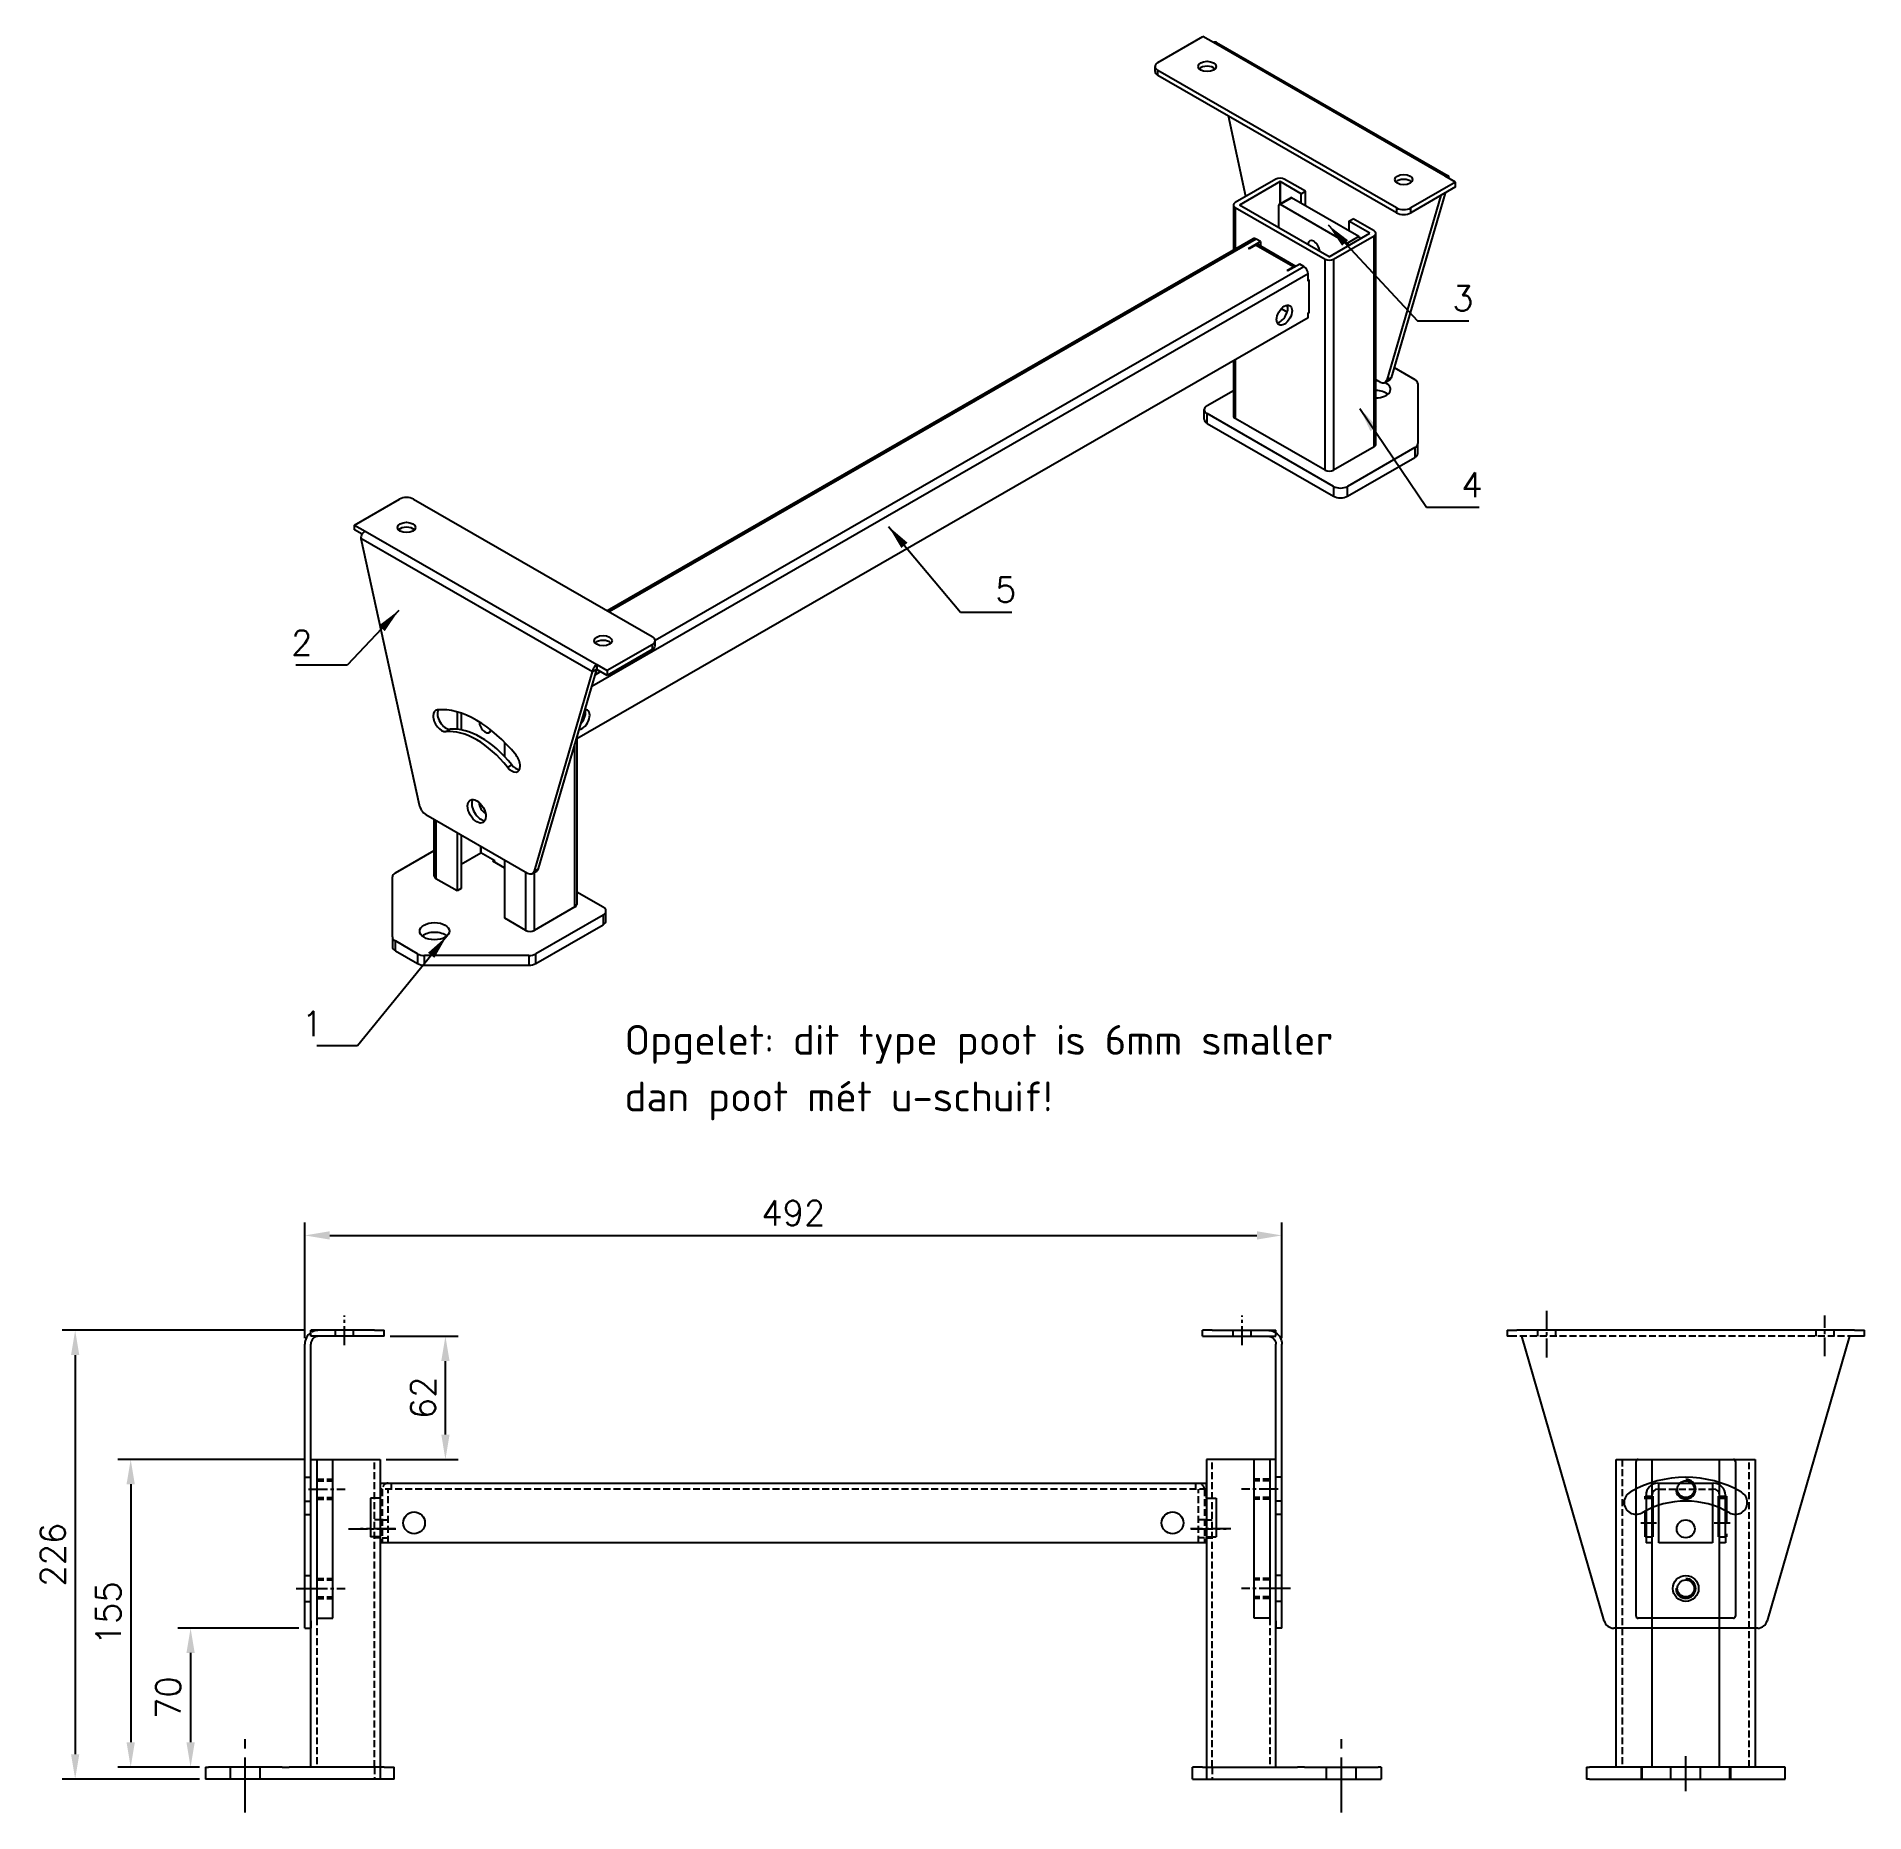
# Model space of a CAD drawing. Extents: x 2413 to 3333, y 1281 to 2175.
import ezdxf

# ---------------------------------------------------------------- set-up
doc = ezdxf.new("R2010")
doc.units = 0
doc.header["$LTSCALE"] = 0.5
doc.linetypes.add('Aslijn', pattern=[28.575, 19.05, -3.175, 3.175, -3.175])
doc.linetypes.add('Streeplijn', pattern=[10, 7, -3])
doc.layers.get('0').update_dxf_attribs({"linetype": 'CONTINUOUS'})
doc.layers.get('DEFPOINTS').update_dxf_attribs({"linetype": 'CONTINUOUS'})
for name, color, linetype in [('70VOL', 5, 'CONTINUOUS'), ('draadlat', 212, 'CONTINUOUS'), ('dwarsprofiel', 42, 'CONTINUOUS'), ('pootbeen', 75, 'CONTINUOUS'), ('scharnierplaat', 232, 'CONTINUOUS')]:
    doc.layers.add(name, color=color, linetype=linetype)
doc.styles.add('ISOCPEUR', font='isocpeur.ttf')
doc.styles.add('ROMANS', font='romans.shx')
doc.dimstyles.new('1_OP_05$0', dxfattribs={"dimscale": 5, "dimtxt": 2.5, "dimasz": 2.5, "dimexe": 1.3, "dimexo": 0.6, "dimgap": 1, "dimtad": 1, "dimdec": 1, "dimdsep": 46, "dimtxsty": 'ROMANS', "dimcen": -1.5, "dimclrd": 150, "dimclre": 150, "dimclrt": 5, "dimadec": 0, "dimazin": 0, "dimtfac": 1, "dimtdec": 1, "dimtmove": 0, "dimatfit": 3, "dimfxl": 0, "dimtolj": 1, "dimtzin": 0, "dimarcsym": 0})
doc.dimstyles.new('1_OP_05$7', dxfattribs={"dimscale": 5, "dimtxt": 2.5, "dimasz": 2.5, "dimexe": 1.3, "dimexo": 0.6, "dimgap": 1, "dimtad": 1, "dimdec": 1, "dimdsep": 46, "dimtxsty": 'ROMANS', "dimcen": -1.5, "dimclrd": 150, "dimclre": 150, "dimclrt": 5, "dimadec": 0, "dimazin": 0, "dimtfac": 1, "dimtdec": 1, "dimtmove": 0, "dimatfit": 3, "dimfxl": 0, "dimtolj": 1, "dimtzin": 0, "dimarcsym": 0})

# ---------------------------------------------------------------- blocks, each defined once
blk = doc.blocks.new('A$C4EBF2C44')
at = {"linetype": 'Aslijn'}
for p, q in [((20, 136.31), (20, 159.81)), ((160, 136.91), (160, 157.45))]:
    blk.add_line(p, q, dxfattribs=at)
for p, q in [((0, 150), (5, 150)), ((0, 150), (0, 147)), ((175, 150), (5, 150)), ((175, 150), (180, 150)), ((180, 147), (180, 150)), ((5, 147), (0, 147)), ((48.96, 3.61), (7.5, 147)), ((172.5, 147), (131.04, 3.61)), ((172.5, 147), (172.5, 147)), ((180, 147), (175, 147)), ((126.24, 0), (53.76, 0))]:
    blk.add_line(p, q)
at = {"linetype": 'Streeplijn', "ltscale": 3.628447}
for p, q in [((15.5, 147), (15.5, 150)), ((24.5, 147), (24.5, 150)), ((155.5, 150), (155.5, 147)), ((164.5, 150), (164.5, 147))]:
    blk.add_line(p, q, dxfattribs=at)
at = {"linetype": 'Streeplijn'}
blk.add_line((175, 147), (5, 147), dxfattribs=at)
blk.add_circle((90, 20), 6.5)
for centre, radius, start, end in [((90, 20), 56, 60, 120), ((65, 63.3), 6, 120, 300), ((115, 63.3), 6, 240, 60), ((90, 20), 44, 60, 120), ((53.76, 5), 5, 196.12541, 270), ((126.24, 5), 5, 270, 343.87459)]:
    blk.add_arc(centre, radius, start, end)
blk = doc.blocks.new('pootbeen 155a')
for p, q in [((53, 422.82), (53, 577.82)), ((88, 577.82), (88, 416.82)), ((0, 422.82), (1.46, 422.82)), ((0, 422.82), (0, 416.82)), ((95, 416.82), (0, 416.82)), ((38.54, 422.82), (1.46, 422.82)), ((38.54, 422.82), (42.07, 422.82)), ((90, 422.82), (42.07, 422.82)), ((90, 422.82), (95, 422.82)), ((95, 416.82), (95, 422.82))]:
    blk.add_line(p, q)
at = {"ltscale": 3.870205}
blk.add_line((53, 577.82), (88, 577.82), dxfattribs=at)
at = {"linetype": 'Streeplijn'}
for p, q in [((56, 577.82), (56, 422.82)), ((85, 422.82), (85, 577.82)), ((85, 422.82), (85, 416.82))]:
    blk.add_line(p, q, dxfattribs=at)
at = {"ltscale": 1.142718}
for p, q in [((88, 547.32), (85, 547.32)), ((88, 538.32), (85, 538.32))]:
    blk.add_line(p, q, dxfattribs=at)
at = {"linetype": 'Aslijn', "ltscale": 1.142718}
blk.add_line((95.61, 542.82), (78.08, 542.82), dxfattribs=at)
at = {"linetype": 'Aslijn', "ltscale": 2.902758}
blk.add_line((20, 400), (20, 437.17), dxfattribs=at)
at = {"linetype": 'Streeplijn', "ltscale": 2.902758}
for p, q in [((12.5, 416.82), (12.5, 422.82)), ((27.5, 416.82), (27.5, 422.82))]:
    blk.add_line(p, q, dxfattribs=at)
blk = doc.blocks.new('90-09-0500A')
for p, q in [((16, 30), (432, 30)), ((16, 30), (16, 22.5)), ((432, 30), (432, 22.5)), ((16, 22.5), (11, 22.5)), ((11, 22.5), (11, 3)), ((432, 22.5), (437, 22.5)), ((437, 22.5), (437, 3)), ((16, 3), (11, 3)), ((16, 3), (16, 0)), ((432, 0), (16, 0)), ((432, 3), (432, 0)), ((432, 3), (437, 3))]:
    blk.add_line(p, q)
at = {"linetype": 'Streeplijn'}
for p, q in [((21.5, 30), (21.5, 27)), ((426.5, 30), (426.5, 27)), ((432, 27), (16, 27)), ((17, 27), (17, 0)), ((20, 0), (20, 27)), ((428, 0), (428, 27)), ((431, 27), (431, 0)), ((17, 11.5), (20, 11.5)), ((431, 11.5), (428, 11.5)), ((17, 2.5), (20, 2.5)), ((431, 2.5), (428, 2.5))]:
    blk.add_line(p, q, dxfattribs=at)
at = {"linetype": 'Aslijn'}
for p, q in [((0, 7), (23.97, 7)), ((444.35, 7), (424.04, 7))]:
    blk.add_line(p, q, dxfattribs=at)
for centre in [(33, 10), (415, 10), (415, 10)]:
    blk.add_circle(centre, 5.5)
at = {"linetype": 'Streeplijn'}
for centre, start, end in [((20, 27), 90, 180), ((428, 27), 0, 90)]:
    blk.add_arc(centre, 3, start, end, dxfattribs=at)
blk = doc.blocks.new('pootbeen 155B')
for p, q in [((15, 412.1), (15, 567.1)), ((33, 567.1), (33, 412.1)), ((67, 412.1), (67, 567.1)), ((85, 567.1), (85, 412.1)), ((33, 548.6), (33.5, 548.6)), ((33.5, 548.6), (33.5, 528.1)), ((66.5, 528.1), (66.5, 548.6)), ((66.5, 548.6), (67, 548.6)), ((33.5, 528.1), (33, 528.1)), ((67, 528.1), (66.5, 528.1)), ((0, 412.1), (1.46, 412.1)), ((0, 412.1), (0, 406.1)), ((1.46, 406.1), (0, 406.1)), ((100, 412.1), (1.46, 412.1)), ((1.46, 406.1), (100, 406.1)), ((100, 406.1), (100, 412.1))]:
    blk.add_line(p, q)
at = {"ltscale": 3.655324}
blk.add_line((15, 567.1), (85, 567.1), dxfattribs=at)
at = {"linetype": 'Streeplijn'}
for p, q in [((18, 567.1), (18, 412.1)), ((82, 412.1), (82, 567.1))]:
    blk.add_line(p, q, dxfattribs=at)
at = {"linetype": 'Streeplijn', "ltscale": 3.789711}
for p, q in [((29.5, 528.1), (29.5, 548.6)), ((70.5, 548.6), (70.5, 528.1))]:
    blk.add_line(p, q, dxfattribs=at)
at = {"linetype": 'Streeplijn', "ltscale": 1.333188}
for p, q in [((29.5, 548.6), (33, 548.6)), ((67, 548.6), (70.5, 548.6))]:
    blk.add_line(p, q, dxfattribs=at)
at = {"linetype": 'Streeplijn', "ltscale": 0.19037}
for p, q in [((30, 528.1), (29.5, 528.1)), ((70.5, 528.1), (70, 528.1))]:
    blk.add_line(p, q, dxfattribs=at)
at = {"linetype": 'Streeplijn', "ltscale": 1.142718}
for p, q in [((30, 528.1), (33, 528.1)), ((67, 528.1), (70, 528.1))]:
    blk.add_line(p, q, dxfattribs=at)
at = {"linetype": 'Aslijn', "ltscale": 2.902758}
blk.add_line((50, 400), (50, 417.57), dxfattribs=at)
at = {"linetype": 'Streeplijn', "ltscale": 2.902758}
for p, q in [((27.5, 412.1), (27.5, 406.1)), ((28, 406.1), (28, 412.1)), ((42.5, 406.1), (42.5, 412.1)), ((57.5, 406.1), (57.5, 412.1)), ((72, 412.1), (72, 406.1)), ((72.5, 412.1), (72.5, 406.1))]:
    blk.add_line(p, q, dxfattribs=at)
at = {"ltscale": 3.419731}
blk.add_circle((50, 532.1), 4.5, dxfattribs=at)
at = {"ltscale": 0.000498378}
for centre, start, end in [((33, 549.1), 90, 180), ((67, 549.1), 0, 90)]:
    blk.add_arc(centre, 0.001, start, end, dxfattribs=at)
blk = doc.blocks.new('A$C764925F4')
at = {"linetype": 'Aslijn'}
for p, q in [((24.4, 142.58), (24.4, 157.45)), ((0, 20), (14.18, 20))]:
    blk.add_line(p, q, dxfattribs=at)
for p, q in [((7.4, 147), (7.4, 150)), ((39.4, 150), (7.4, 150)), ((39.4, 150), (44.4, 150)), ((44.4, 147), (44.4, 150)), ((4.4, 3.61), (4.4, 143.1)), ((39.4, 147), (7.4, 147)), ((7.4, 3.61), (7.4, 143.1)), ((44.4, 147), (39.4, 147)), ((4.4, 0), (4.4, 3.61)), ((4.4, 0), (7.4, 0)), ((7.4, 3.61), (7.4, 0))]:
    blk.add_line(p, q)
at = {"linetype": 'Streeplijn', "ltscale": 3.628447}
for p, q in [((19.9, 147), (19.9, 150)), ((28.9, 147), (28.9, 150)), ((4.4, 76), (7.4, 76)), ((4.4, 64), (7.4, 64)), ((4.4, 57.3), (7.4, 57.3)), ((4.4, 26.5), (7.4, 26.5)), ((4.4, 13.5), (7.4, 13.5))]:
    blk.add_line(p, q, dxfattribs=at)
for radius, start in [(6.9, 124.41739), (3.9, 90)]:
    blk.add_arc((11.3, 143.1), radius, start, 180)
at = {"linetype": 'Streeplijn'}
blk.add_arc((11.3, 143.1), 6.9, 90, 124.41739, dxfattribs=at)
blk = doc.blocks.new('A$C03F00B1E')
at = {"ltscale": 3.732117}
for p, q in [((8.62, 30), (36.62, 30)), ((36.12, 0), (9.12, 0))]:
    blk.add_line(p, q, dxfattribs=at)
at = {"ltscale": 3.731979}
for p, q in [((9.12, 0), (9.12, 30)), ((36.12, 30), (36.12, 0))]:
    blk.add_line(p, q, dxfattribs=at)
at = {"ltscale": 0.19037}
blk.add_line((36.12, 30), (36.62, 30), dxfattribs=at)
at = {"ltscale": 3.628286}
for p, q in [((2.62, 24), (2.62, 0)), ((5.62, 24), (5.62, 0)), ((39.62, 0), (39.62, 24)), ((42.62, 3), (42.62, 24))]:
    blk.add_line(p, q, dxfattribs=at)
for p, q in [((2.62, 22.5), (5.62, 22.5)), ((39.62, 22.5), (42.62, 22.5)), ((2.62, 3), (5.62, 3)), ((39.62, 3), (42.62, 3))]:
    blk.add_line(p, q)
at = {"ltscale": 1.142337}
for p, q in [((8.62, 27), (9.12, 27)), ((36.12, 27), (36.62, 27))]:
    blk.add_line(p, q, dxfattribs=at)
at = {"linetype": 'Streeplijn'}
blk.add_line((9.12, 27), (36.12, 27), dxfattribs=at)
at = {"linetype": 'Aslijn'}
for p, q in [((0, 10), (7.94, 10)), ((37, 10), (44.94, 10))]:
    blk.add_line(p, q, dxfattribs=at)
at = {"ltscale": 1.142718}
for p, q in [((5.62, 0), (2.62, 0)), ((42.62, 0), (39.62, 0)), ((42.62, 3), (42.62, 0))]:
    blk.add_line(p, q, dxfattribs=at)
blk.add_circle((22.62, 7), 4.5)
at = {"ltscale": 3.628286}
for centre, radius, start, end in [((8.62, 24), 6, 90, 180), ((36.62, 24), 6, 0, 90), ((8.62, 24), 3, 90, 180), ((36.62, 24), 3, 0, 90)]:
    blk.add_arc(centre, radius, start, end, dxfattribs=at)
blk = doc.blocks.new('A$C72246AC3')
at = {"ltscale": 3.620644}
blk.add_line((4.17, 80), (4.17, 0), dxfattribs=at)
at = {"ltscale": 3.870343}
for p, q in [((4.17, 80), (12.17, 80)), ((4.17, 0), (12.17, 0))]:
    blk.add_line(p, q, dxfattribs=at)
at = {"ltscale": 3.59389}
blk.add_line((12.17, 0), (12.17, 80), dxfattribs=at)
at = {"linetype": 'Aslijn'}
for p, q in [((0, 65), (18.44, 65)), ((0, 15), (18.44, 15))]:
    blk.add_line(p, q, dxfattribs=at)
at = {"linetype": 'Streeplijn'}
for p, q in [((4.17, 70), (12.17, 70)), ((4.17, 69.25), (12.17, 69.25)), ((4.17, 60.75), (12.17, 60.75)), ((4.17, 60), (12.17, 60)), ((4.17, 20), (12.17, 20)), ((4.17, 19.25), (12.17, 19.25)), ((4.17, 10.75), (12.17, 10.75)), ((4.17, 10), (12.17, 10))]:
    blk.add_line(p, q, dxfattribs=at)
blk = doc.blocks.new('A$C334307B7')
at = {"ltscale": 3.59389}
for p, q in [((0, 1), (0, 79)), ((50, 79), (50, 1))]:
    blk.add_line(p, q, dxfattribs=at)
blk.add_line((1, 80), (49, 80))
at = {"ltscale": 3.572625}
blk.add_line((49, 0), (1, 0), dxfattribs=at)
for centre in [(25, 65), (25, 15)]:
    blk.add_circle(centre, 4.25)
at = {"ltscale": 0.598278}
for centre, start, end in [((1, 79), 90, 180), ((49, 79), 0, 90), ((1, 1), 180, 270), ((49, 1), 270, 0)]:
    blk.add_arc(centre, 1, start, end, dxfattribs=at)
at = {"color": 3}
for centre in [(25, 65), (25, 15)]:
    blk.add_arc(centre, 5, 180, 90, dxfattribs=at)
blk = doc.blocks.new('*D12')
at = {"layer": '70VOL', "color": 150, "lineweight": -2}
for p, q in [((2547.66, 1458.56), (2453.44, 1458.56)), ((2459.94, 1446.06), (2459.94, 1316.06)), ((2494.66, 1303.56), (2453.44, 1303.56))]:
    blk.add_line(p, q, dxfattribs=at)
at = {"layer": '70VOL', "color": 150}
for points in [[(2457.85, 1446.06), (2462.02, 1446.06), (2459.94, 1458.56)], [(2457.85, 1316.06), (2462.02, 1316.06), (2459.94, 1303.56)]]:
    blk.add_solid(points, dxfattribs=at)
at = {"layer": 'DEFPOINTS', "color": 0}
for p in [(2550.66, 1458.56), (2459.94, 1303.56), (2497.66, 1303.56)]:
    blk.add_point(p, dxfattribs=at)
at = {"layer": '70VOL', "color": 5, "insert": (2448.69, 1381.06), "char_height": 12.5, "attachment_point": 5, "rotation": 90, "style": 'ROMANS'}
blk.add_mtext('\\A1;155', dxfattribs=at)
blk = doc.blocks.new('*D13')
at = {"color": 150, "lineweight": -2}
for p, q in [((2547.66, 1519.66), (2547.66, 1577.86)), ((3039.66, 1519.66), (3039.66, 1577.86)), ((2560.16, 1571.36), (3027.16, 1571.36))]:
    blk.add_line(p, q, dxfattribs=at)
at = {"color": 150}
for points in [[(2560.16, 1573.44), (2560.16, 1569.27), (2547.66, 1571.36)], [(3027.16, 1573.44), (3027.16, 1569.27), (3039.66, 1571.36)]]:
    blk.add_solid(points, dxfattribs=at)
at = {"layer": 'DEFPOINTS', "color": 0}
for p in [(3039.66, 1571.36), (2547.66, 1516.66), (3039.66, 1516.66)]:
    blk.add_point(p, dxfattribs=at)
at = {"color": 5, "insert": (2793.66, 1582.61), "char_height": 12.5, "attachment_point": 5, "style": 'ROMANS'}
blk.add_mtext('\\A1;492', dxfattribs=at)
blk = doc.blocks.new('*D14')
at = {"color": 150, "lineweight": -2}
for p, q in [((2544.66, 1373.56), (2483.6, 1373.56)), ((2490.1, 1361.06), (2490.1, 1316.06)), ((2494.66, 1303.56), (2483.6, 1303.56))]:
    blk.add_line(p, q, dxfattribs=at)
at = {"color": 150}
for points in [[(2488.02, 1361.06), (2492.18, 1361.06), (2490.1, 1373.56)], [(2488.02, 1316.06), (2492.18, 1316.06), (2490.1, 1303.56)]]:
    blk.add_solid(points, dxfattribs=at)
at = {"layer": 'DEFPOINTS', "color": 0}
for p in [(2547.66, 1373.56), (2490.1, 1303.56), (2497.66, 1303.56)]:
    blk.add_point(p, dxfattribs=at)
at = {"color": 5, "insert": (2478.85, 1338.56), "char_height": 12.5, "attachment_point": 5, "rotation": 90, "style": 'ROMANS'}
blk.add_mtext('\\A1;70', dxfattribs=at)
blk = doc.blocks.new('*D15')
at = {"color": 150, "lineweight": -2}
for p, q in [((2547.66, 1523.56), (2425.48, 1523.56)), ((2431.98, 1511.06), (2431.98, 1310.06)), ((2494.66, 1297.56), (2425.48, 1297.56))]:
    blk.add_line(p, q, dxfattribs=at)
at = {"color": 150}
for points in [[(2429.9, 1511.06), (2434.06, 1511.06), (2431.98, 1523.56)], [(2429.9, 1310.06), (2434.06, 1310.06), (2431.98, 1297.56)]]:
    blk.add_solid(points, dxfattribs=at)
at = {"layer": 'DEFPOINTS', "color": 0}
for p in [(2550.66, 1523.56), (2431.98, 1297.56), (2497.66, 1297.56)]:
    blk.add_point(p, dxfattribs=at)
at = {"color": 5, "insert": (2420.73, 1410.56), "char_height": 12.5, "attachment_point": 5, "rotation": 90, "style": 'ROMANS'}
blk.add_mtext('\\A1;226', dxfattribs=at)
blk = doc.blocks.new('*D16')
at = {"layer": '70VOL', "color": 150, "lineweight": -2}
for p, q in [((2590.66, 1520.56), (2624.94, 1520.56)), ((2618.44, 1471.06), (2618.44, 1508.06)), ((2588.66, 1458.56), (2624.94, 1458.56))]:
    blk.add_line(p, q, dxfattribs=at)
at = {"layer": '70VOL', "color": 150}
for points in [[(2616.36, 1508.06), (2620.53, 1508.06), (2618.44, 1520.56)], [(2616.36, 1471.06), (2620.53, 1471.06), (2618.44, 1458.56)]]:
    blk.add_solid(points, dxfattribs=at)
at = {"layer": 'DEFPOINTS', "color": 0}
for p in [(2587.66, 1520.56), (2618.44, 1520.56), (2585.66, 1458.56)]:
    blk.add_point(p, dxfattribs=at)
at = {"layer": '70VOL', "color": 5, "insert": (2607.19, 1489.56), "char_height": 12.5, "attachment_point": 5, "rotation": 90, "style": 'ROMANS'}
blk.add_mtext('\\A1;62', dxfattribs=at)

msp = doc.modelspace()

# ---------------------------------------------------------------- linework, layer by layer
at = {"layer": '70VOL'}
for p, q in [((2977.29, 2162.13), (2999.92, 2175.16)), ((3005.22, 2172.11), (2999.92, 2175.16)), ((3005.22, 2172.11), (3005.22, 2172.11)), ((3121.9, 2104.92), (3005.22, 2172.11)), ((3005.22, 2172.11), (3005.22, 2172.11)), ((3006.72, 2172.25), (3123.39, 2105.07)), ((2975.83, 2157.64), (2975.83, 2160.1)), ((2977.29, 2155.61), (2977.29, 2158.06)), ((3097.5, 2088.84), (2977.29, 2158.06)), ((3097.5, 2086.38), (2977.29, 2155.61)), ((3021.62, 2094.66), (3012.76, 2135.18)), ((3036.69, 2103.34), (3016.18, 2091.54)), ((3038.81, 2102.12), (3018.31, 2090.31)), ((3038.81, 2102.12), (3038.81, 2091)), ((3038.81, 2091), (3038.81, 2102.12)), ((3049.42, 2096.01), (3038.81, 2102.12)), ((3051.54, 2097.24), (3040.93, 2103.34)), ((3127.2, 2101.87), (3104.57, 2088.84)), ((3127.2, 2099.41), (3104.57, 2086.38)), ((3127.2, 2101.87), (3121.89, 2104.92)), ((3121.89, 2104.92), (3121.9, 2104.92)), ((3121.9, 2104.92), (3121.9, 2104.92)), ((3121.9, 2104.92), (3121.9, 2104.92)), ((3127.2, 2099.41), (3127.2, 2101.87)), ((3015.31, 2090.31), (3015.31, 2067.57)), ((3063.56, 2064.25), (3018.31, 2090.31)), ((3018.31, 2090.31), (3018.31, 2090.31)), ((3038.1, 2078.91), (3038.1, 2090.26)), ((3038.31, 2090.72), (3043.97, 2093.97)), ((3038.81, 2090.67), (3044.47, 2093.93)), ((3038.81, 2090.67), (3072.75, 2071.12)), ((3078.41, 2074.38), (3044.47, 2093.93)), ((3049.42, 2096.01), (3051.54, 2097.24)), ((3049.42, 2091.07), (3049.42, 2096.01)), ((3051.54, 2089.85), (3051.54, 2097.24)), ((3119.75, 2095.13), (3092.58, 2002.12)), ((3121.87, 2096.35), (3094.7, 2003.34)), ((3016.18, 2089.09), (3061.44, 2063.03)), ((3016.18, 2089.09), (3016.18, 2068.08)), ((3073.46, 2082.17), (3075.58, 2083.39)), ((3084.07, 2076.06), (3073.46, 2082.17)), ((3073.46, 2082.17), (3073.46, 2077.23)), ((3086.19, 2077.28), (3075.58, 2083.39)), ((3097.5, 2088.84), (3097.5, 2086.38)), ((3104.57, 2086.38), (3104.57, 2088.84)), ((3025.29, 2073.32), (2699.95, 1885.97)), ((3026.79, 2073.17), (2700.83, 1885.47)), ((3022.9, 2068.49), (3028.91, 2071.95)), ((3028.91, 2071.95), (3026.79, 2073.17)), ((3028.91, 2071.95), (3028.91, 2069.7)), ((3063.56, 2064.25), (3084.07, 2076.06)), ((3065.68, 2063.03), (3086.19, 2074.84)), ((3078.41, 2074.38), (3072.75, 2071.12)), ((3084.07, 2076.06), (3084.07, 2076.06)), ((3086.19, 1968.56), (3086.19, 2074.84)), ((3087.07, 1969.78), (3087.07, 2076.06)), ((3023.25, 2068.29), (3022.9, 2068.49)), ((3026.44, 2070.12), (3023.25, 2068.29)), ((3045.53, 2059.13), (3026.44, 2070.12)), ((3046.76, 2059.43), (3027.93, 2070.27)), ((3061.44, 1956.75), (3061.44, 2063.03)), ((3065.68, 2063.03), (3065.68, 1956.75)), ((3052.95, 2055.65), (2692.16, 1847.89)), ((2724.03, 1871.14), (3050.83, 2059.33)), ((3042.35, 2057.29), (3045.53, 2059.13)), ((3042.7, 2057.09), (3042.35, 2057.29)), ((3048.71, 2060.55), (3042.7, 2057.09)), ((3050.83, 2059.33), (3048.71, 2060.55)), ((3052.95, 2051.98), (3052.95, 2055.65)), ((3052.95, 2052.79), (3053.31, 2052.59)), ((3053.31, 2052.18), (3052.95, 2051.98)), ((3053.31, 2052.59), (3053.31, 2035.83)), ((3042.4, 2036.4), (3039.43, 2038.11)), ((3052.95, 2036.03), (3053.31, 2036.24)), ((3053.31, 2035.83), (3052.95, 2036.03)), ((3052.95, 2033.58), (3052.95, 2036.03)), ((3052.95, 2033.58), (2684.57, 1821.45)), ((3015.31, 2011.9), (3015.31, 1984.03)), ((3016.18, 2012.41), (3016.18, 1982.81)), ((3096.18, 2008.41), (3106.64, 2002.39)), ((3089.19, 2001.13), (3087.07, 2002.35)), ((3093.8, 2002.1), (3091.68, 2000.88)), ((3094.7, 2003.34), (3092.58, 2002.12)), ((3108.11, 2000.35), (3108.11, 1970.16)), ((3002.04, 1989.33), (3015.31, 1996.96)), ((3000.58, 1982.39), (3000.58, 1987.29)), ((3002.04, 1980.35), (3002.04, 1985.25)), ((3065.68, 1948.61), (3002.04, 1985.25)), ((3002.04, 1980.35), (3065.68, 1943.7)), ((3023.25, 1978.74), (3016.18, 1982.81)), ((3054.72, 1960.62), (3022.9, 1978.94)), ((3108.11, 1965.25), (3108.11, 1970.16)), ((3061.44, 1956.75), (3054.37, 1960.82)), ((3086.19, 1968.56), (3065.68, 1956.75)), ((3106.64, 1968.12), (3072.75, 1948.61)), ((3072.75, 1943.7), (3106.64, 1963.22)), ((3106.64, 1968.12), (3106.64, 1963.22)), ((3065.68, 1948.61), (3065.68, 1943.7)), ((3072.75, 1943.7), (3072.75, 1948.61)), ((2572.68, 1929.13), (2595.31, 1942.16)), ((2602.38, 1942.16), (2722.59, 1872.94)), ((2572.68, 1926.68), (2572.68, 1929.13)), ((2572.68, 1929.13), (2577.98, 1926.08)), ((2576.48, 1924.49), (2572.68, 1926.68)), ((2577.98, 1926.08), (2694.66, 1858.89)), ((2577.98, 1926.08), (2577.98, 1926.08)), ((2577.98, 1926.08), (2577.98, 1926.08)), ((2577.98, 1926.08), (2577.98, 1926.08)), ((2575.86, 1922.4), (2605.18, 1788.3)), ((2692.53, 1855.21), (2575.86, 1922.4)), ((2722.59, 1868.87), (2699.96, 1855.84)), ((2722.59, 1868.87), (2722.59, 1866.41)), ((2724.05, 1868.45), (2724.05, 1870.9)), ((2722.59, 1866.41), (2699.96, 1853.38)), ((2663.22, 1754.87), (2692.53, 1855.21)), ((2665.34, 1756.09), (2694.66, 1856.44)), ((2694.66, 1856.44), (2692.53, 1855.21)), ((2693.88, 1853.77), (2696.58, 1855.33)), ((2694.66, 1858.89), (2694.66, 1856.44)), ((2694.66, 1856.44), (2694.66, 1858.89)), ((2694.66, 1856.44), (2694.66, 1858.89)), ((2694.66, 1858.89), (2694.66, 1858.89)), ((2694.66, 1858.89), (2699.96, 1855.84)), ((2694.66, 1858.89), (2694.66, 1858.89)), ((2699.96, 1853.38), (2694.66, 1856.44)), ((2694.66, 1856.44), (2694.66, 1856.44)), ((2694.66, 1856.44), (2694.66, 1856.44)), ((2699.96, 1855.84), (2699.96, 1853.38)), ((2624.3, 1835.01), (2624.3, 1826.3)), ((2626.42, 1834.35), (2626.42, 1826.01)), ((2618.64, 1825.09), (2620.76, 1826.31)), ((2648.34, 1812.46), (2648.34, 1819.6)), ((2683.69, 1736.78), (2683.69, 1818.92)), ((2684.57, 1821.92), (2684.57, 1738)), ((2649.75, 1807.18), (2651.88, 1808.4)), ((2608.57, 1783.39), (2659.82, 1753.87)), ((2612.81, 1752.25), (2612.81, 1780.94)), ((2613.69, 1780.44), (2613.69, 1751.03)), ((2624.3, 1774.33), (2624.3, 1744.92)), ((2626.42, 1773.11), (2626.42, 1746.15)), ((2593.24, 1753.91), (2612.81, 1765.19)), ((2626.42, 1758.36), (2636.32, 1764.06)), ((2636.32, 1764.06), (2636.32, 1767.41)), ((2636.32, 1767.41), (2636.32, 1764.06)), ((2643.39, 1759.99), (2636.32, 1764.06)), ((2642.33, 1759.79), (2643.04, 1760.19)), ((2648.34, 1756.33), (2642.33, 1759.79)), ((2643.39, 1759.18), (2643.39, 1759.99)), ((2648.34, 1731.08), (2648.34, 1760.49)), ((2591.77, 1721.68), (2591.77, 1751.88)), ((2624.3, 1744.92), (2613.69, 1751.03)), ((2658.95, 1724.97), (2658.95, 1754.38)), ((2662.32, 1753.63), (2664.44, 1754.85)), ((2663.19, 1754.13), (2663.19, 1724.97)), ((2665.34, 1756.09), (2663.22, 1754.87)), ((2626.42, 1746.15), (2624.3, 1744.92)), ((2684.57, 1744.42), (2697.84, 1736.78)), ((2658.95, 1724.97), (2648.34, 1731.08)), ((2683.69, 1736.78), (2663.19, 1724.97)), ((2697.84, 1732.71), (2663.95, 1713.19)), ((2697.84, 1732.71), (2697.84, 1727.8)), ((2699.3, 1729.84), (2699.3, 1734.74)), ((2591.77, 1721.68), (2591.77, 1716.78)), ((2663.95, 1708.29), (2697.84, 1727.8)), ((2593.24, 1714.74), (2593.24, 1719.65)), ((2604.45, 1713.19), (2593.24, 1719.65)), ((2593.24, 1714.74), (2604.45, 1708.29)), ((2604.45, 1713.19), (2604.45, 1708.29)), ((2607.98, 1707.44), (2607.98, 1712.35)), ((2660.41, 1712.35), (2607.98, 1712.35)), ((2660.41, 1712.35), (2660.41, 1707.44)), ((2663.95, 1708.29), (2663.95, 1713.19)), ((2607.98, 1707.44), (2660.41, 1707.44))]:
    msp.add_line(p, q, dxfattribs=at)
msp.add_arc((2694.66, 1856.44), 0.000816, 209.93599, 212.00538, dxfattribs=at)
for centre, major_axis, ratio, start_param, end_param in [((3005.22, 2169.65), (1.5, 2.6), 0.578093, 0, 0.783464), ((2980.83, 2160.1), (5, 0), 0.575862, 2.356194, 3.926991), ((2980.83, 2157.64), (5, 0), 0.575862, 3.141593, 3.926991), ((3002.04, 2157.64), (4.5, 0), 0.575862, 0.492955, 2.648638), ((3038.81, 2102.12), (-3, 0), 0.575862, 3.926991, 5.497787), ((3101.04, 2100.64), (4.5, 0), 0.575862, 0.492955, 2.648638), ((3121.9, 2102.47), (1.5, 2.6), 0.578093, -0.783798, 0.783464), ((3018.31, 2090.31), (3, 0), 0.575862, 2.356194, 3.926991), ((3038.81, 2089.85), (-0.499, 0.867), 0.578093, -0.783464, 0.787332), ((3044.47, 2093.11), (-0.499, 0.867), 0.578093, -0.783464, 0), ((3101.04, 2090.87), (-5, 0), 0.575862, 0.785398, 2.356194), ((3101.04, 2088.42), (5, 0), 0.575862, 3.926991, 5.497787), ((3026.79, 2070.72), (-1.5, 2.6), 0.578093, -0.783464, 0), ((3055.78, 2068.63), (-2.09, 3.63), 0.578093, 3.958379, 7.041063), ((3078.41, 2073.56), (-0.499, 0.867), 0.578093, 3.99603, 5.499721), ((3084.06, 2076.06), (3, 0), 0.575862, -0.785398, 0.785398), ((3026.44, 2067.67), (1.5, 2.6), 0.578093, 0, 0.783464), ((3063.56, 2064.25), (3, 0), 0.575862, 3.926991, 5.497787), ((3072.75, 2070.3), (-0.499, 0.867), 0.578093, 3.99603, 5.499721), ((3045.53, 2056.67), (1.5, 2.6), 0.578093, 0.199044, 0.783464), ((3050.83, 2056.88), (-1.5, 2.6), 0.578093, 3.928925, 5.499721), ((3038.81, 2036.06), (2.74, 4.77), 0.578093, 3.536747, 5.888031), ((3086.89, 1997.47), (-7.5, 0), 0.575862, 4.545936, 4.689566), ((3086.89, 1997.47), (-7.5, 0), 0.575862, 1.593619, 4.034714), ((3089.19, 2005.21), (-2.5, 4.33), 0.578093, 2.358128, 3.647483), ((3091.31, 2006.43), (-2.5, 4.33), 0.578093, 3.141593, 3.647483), ((3103.11, 2000.35), (5, 0), 0.575862, 0, 0.785398), ((3005.58, 1987.29), (5, 0), 0.575862, 2.356194, 3.926991), ((3086.89, 1992.57), (-7.5, 0), 0.575862, 3.745517, 4.689566), ((3005.58, 1982.39), (5, 0), 0.575862, 3.141593, 3.926991), ((3018.31, 1984.03), (3, 0), 0.575862, 3.141593, 3.926991), ((3103.11, 1970.16), (-5, 0), 0.575862, 2.356194, 3.141593), ((3084.06, 1969.78), (-3, 0), 0.575862, 2.356194, 3.141593), ((3103.11, 1965.25), (-5, 0), 0.575862, 2.356194, 3.141593), ((3063.56, 1957.97), (3, 0), 0.575862, 3.926991, 5.497787), ((2598.84, 1940.13), (5, 0), 0.575862, 0.785398, 2.356194), ((3069.22, 1950.64), (-5, 0), 0.575862, 0.785398, 2.356194), ((3069.22, 1945.74), (5, 0), 0.575862, 3.926991, 5.497787), ((2577.98, 1923.62), (1.5, 2.6), 0.578093, 0.783464, 2.354261), ((2598.84, 1925.46), (-4.5, 0), 0.575862, 3.634548, 5.79023), ((2697.84, 1868.45), (-4.5, 0), 0.575862, 3.634548, 5.79023), ((2719.05, 1870.9), (5, 0), 0.575862, 5.497787, 7.068583), ((2719.05, 1868.45), (5, 0), 0.575862, 5.497787, 6.283185), ((2694.66, 1856.44), (1.5, 2.6), 0.578093, 0.783464, 2.354261), ((2616.52, 1830.56), (2.99, -5.2), 0.578093, 2.881727, 6.02332), ((2618.64, 1831.78), (-2.99, 5.2), 0.578093, 0.352924, 2.881727), ((2634.2, 1784.98), (-27.95, 48.53), 0.578093, 4.976122, 6.02332), ((2687.23, 1831.15), (2.74, 4.77), 0.578093, 3.550227, 6.670038), ((2685.11, 1832.37), (2.74, 4.77), 0.578093, 4.344136, 5.87613), ((2634.2, 1784.98), (-21.96, 38.13), 0.578093, 4.976122, 6.02332), ((2636.32, 1786.2), (-21.96, 38.13), 0.578093, 4.976122, 6.02332), ((2638.44, 1828.3), (2.09, -3.63), 0.578093, 3.930396, 6.855486), ((2651.88, 1810.2), (2.99, -5.2), 0.578093, 4.976122, 8.117715), ((2654, 1811.42), (2.99, -5.2), 0.578093, 4.976122, 5.922547), ((2608.57, 1787.47), (-2.5, 4.33), 0.578093, 1.068773, 2.358128), ((2636.32, 1786.2), (-3.24, 5.63), 0.578093, 0.331781, 2.809811), ((2638.44, 1787.42), (-2.09, 3.63), 0.578093, 0.724473, 2.41712), ((2596.77, 1751.88), (-5, 0), 0.575862, 5.497787, 6.283185), ((2615.81, 1752.25), (-3, 0), 0.575862, 0, 0.785398), ((2659.82, 1757.96), (2.5, -4.33), 0.578093, 5.499721, 6.789076), ((2661.95, 1759.18), (2.5, -4.33), 0.578093, 0, 0.50589), ((2681.57, 1738), (3, 0), 0.575862, 5.497787, 6.283185), ((2694.3, 1734.74), (5, 0), 0.575862, 5.497787, 7.068583), ((2596.77, 1721.68), (-5, 0), 0.575862, 0, 0.785398), ((2612.98, 1719.66), (-7.5, 0), 0.575862, 3.745517, 5.67926), ((2661.07, 1726.19), (-3, 0), 0.575862, 0.785398, 2.356194), ((2694.3, 1729.84), (5, 0), 0.575862, 5.497787, 6.283185), ((2596.77, 1716.78), (-5, 0), 0.575862, 0, 0.785398), ((2607.98, 1715.23), (-5, 0), 0.575862, 0.785398, 1.570796), ((2660.41, 1715.23), (-5, 0), 0.575862, 1.570796, 2.356194), ((2607.98, 1710.32), (5, 0), 0.575862, 3.926991, 4.712389), ((2660.41, 1710.32), (5, 0), 0.575862, 4.712389, 5.497787)]:
    msp.add_ellipse(centre, major_axis=major_axis, ratio=ratio, start_param=start_param, end_param=end_param, dxfattribs=at)
for centre, major_axis, ratio in [((3002.04, 2160.1), (-4.5, 0), 0.575862), ((3101.04, 2103.09), (-4.5, 0), 0.575862), ((3040.93, 2034.83), (-2.74, -4.77), 0.578093), ((2598.84, 1927.91), (4.5, 0), 0.575862), ((2697.84, 1870.9), (4.5, 0), 0.575862), ((2634.2, 1784.98), (-3.24, 5.63), 0.578093), ((2612.98, 1724.56), (-7.5, 0), 0.575862)]:
    msp.add_ellipse(centre, major_axis=major_axis, ratio=ratio, dxfattribs=at)

# ---------------------------------------------------------------- block references
at = {"layer": 'draadlat'}
for name, p in [('A$C72246AC3', (2549.49, 1378.56)), ('A$C334307B7', (3218.09, 1378.56))]:
    msp.add_blockref(name, p, dxfattribs=at)
at = {"layer": 'draadlat', "xscale": -1}
msp.add_blockref('A$C72246AC3', (3037.83, 1378.56), dxfattribs=at)
at = {"layer": 'dwarsprofiel'}
for name, p in [('90-09-0500A', (2569.65, 1416.56)), ('A$C03F00B1E', (3220.47, 1416.56))]:
    msp.add_blockref(name, p, dxfattribs=at)
at = {"layer": 'pootbeen'}
for name, p in [('pootbeen 155a', (2497.66, 880.74)), ('pootbeen 155B', (3193.09, 891.45))]:
    msp.add_blockref(name, p, dxfattribs=at)
at = {"layer": 'pootbeen', "xscale": -1}
msp.add_blockref('pootbeen 155a', (3089.66, 880.74), dxfattribs=at)
at = {"layer": 'scharnierplaat'}
for name, p in [('A$C764925F4', (2543.26, 1373.56)), ('A$C4EBF2C44', (3153.09, 1373.56))]:
    msp.add_blockref(name, p, dxfattribs=at)
at = {"layer": 'scharnierplaat', "xscale": -1}
msp.add_blockref('A$C764925F4', (3044.05, 1373.56), dxfattribs=at)

# ---------------------------------------------------------------- texts
at = {"layer": '70VOL', "style": 'ISOCPEUR'}
for s, p in [('Opgelet: dit type poot is 6mm smaller', (2708.66, 1662.32)), ('dan poot mét u-schuif!', (2708.66, 1633.82))]:
    msp.add_text(s, height=15, dxfattribs=at).set_placement(p)
at = {"layer": '70VOL', "color": 5, "char_height": 12.5, "style": 'ROMANS'}
for s, insert, attachment_point in [('\\A1;3', (3125.52, 2037.06), 7), ('\\A1;4', (3130.05, 1943.13), 7), ('\\A1;5', (2895.34, 1890.34), 7), ('\\A1;2', (2551.45, 1863.55), 9), ('\\A1;1', (2556.74, 1671.78), 9)]:
    msp.add_mtext(s, dxfattribs=dict(at, insert=insert, attachment_point=attachment_point))

# ---------------------------------------------------------------- dimensions: what is measured, and where the dimension line sits
dim = msp.add_linear_dim(base=(3039.66, 1571.36), p1=(2547.66, 1516.66), p2=(3039.66, 1516.66), dimstyle='1_OP_05$0')
dim.commit()
dim.dimension.update_dxf_attribs({"geometry": '*D13', "text_midpoint": (2793.66, 1582.61)})
for base, p1, p2, picture, middle in [((2431.98, 1297.56), (2550.66, 1523.56), (2497.66, 1297.56), '*D15', (2420.73, 1410.56)), ((2490.1, 1303.56), (2547.66, 1373.56), (2497.66, 1303.56), '*D14', (2478.85, 1338.56))]:
    dim = msp.add_linear_dim(base=base, p1=p1, p2=p2, angle=90, dimstyle='1_OP_05$0')
    dim.commit()
    dim.dimension.update_dxf_attribs({"geometry": picture, "text_midpoint": middle})
at = {"layer": '70VOL'}
for base, p1, p2, picture, middle in [((2618.44, 1520.56), (2585.66, 1458.56), (2587.66, 1520.56), '*D16', (2607.19, 1489.56)), ((2459.94, 1303.56), (2550.66, 1458.56), (2497.66, 1303.56), '*D12', (2448.69, 1381.06))]:
    dim = msp.add_linear_dim(base=base, p1=p1, p2=p2, angle=90, dimstyle='1_OP_05$0', dxfattribs=at)
    dim.commit()
    dim.dimension.update_dxf_attribs({"geometry": picture, "text_midpoint": middle})

# ---------------------------------------------------------------- leaders
at = {"layer": '70VOL', "annotation_type": 0, "has_hookline": 1}
for points, hookline_direction, text_width in [([(3062.97, 2080.32), (3108.02, 2032.06), (3120.52, 2032.06)], 0, 8.33), ([(3079.01, 1987.85), (3112.55, 1938.13), (3125.05, 1938.13)], 0, 8.93), ([(2841.58, 1928.47), (2877.84, 1885.34), (2890.34, 1885.34)], 0, 8.33), ([(2594.94, 1886.16), (2568.95, 1858.55), (2556.45, 1858.55)], 1, 8.33), ([(2619.16, 1722.11), (2574.24, 1666.78), (2561.74, 1666.78)], 1, 2.98)]:
    msp.add_leader(points, dimstyle='1_OP_05$7', override={"dimgap": 1, "dimtad": 1}, dxfattribs=dict(at, hookline_direction=hookline_direction, text_width=text_width))

doc.saveas('drawing.dxf')
